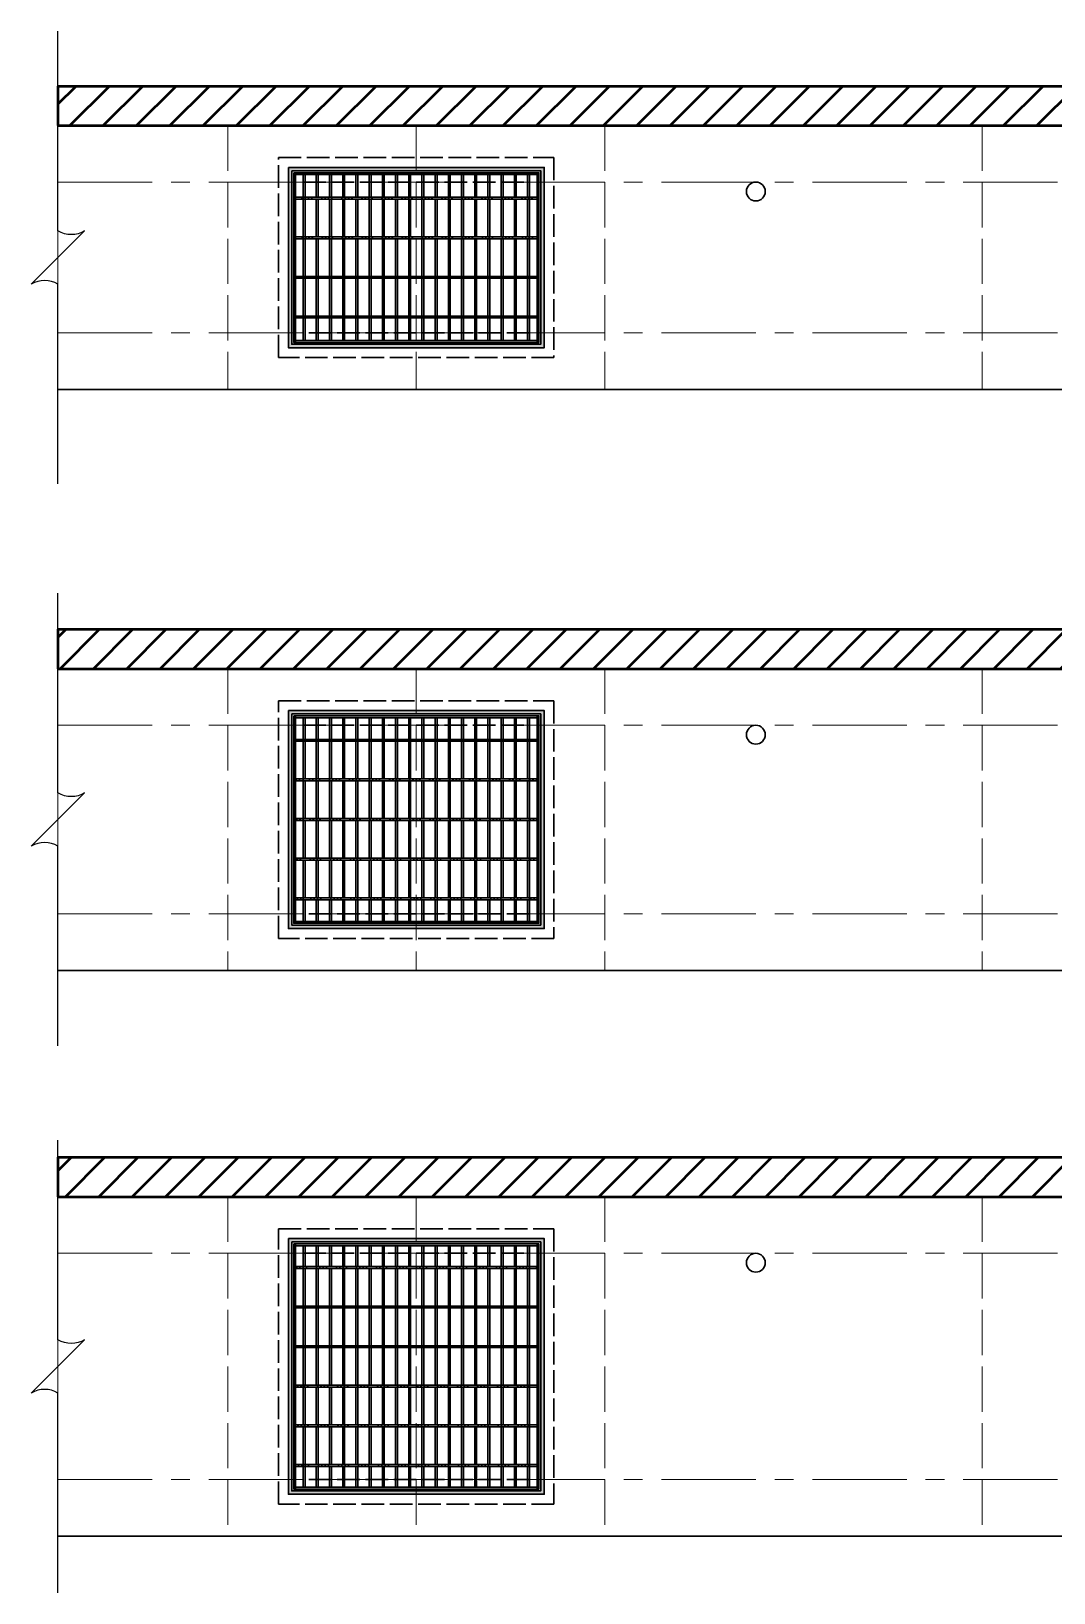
# Model space of a CAD drawing. Extents: x -4891 to 4829, y -5666 to -3242.
# Drawn here: x 2444.8 to 2715.8, y -4103.5 to -3689.5 of the extents above; entities that cross this region are included whole.
import ezdxf

# ---------------------------------------------------------------- set-up
doc = ezdxf.new("R2010")
doc.units = 0
doc.header["$MEASUREMENT"] = 0
doc.linetypes.add('ACAD_ISO02W100', pattern=[15, 12, -3])
doc.linetypes.add('CENTERX2', pattern=[4, 2.5, -0.5, 0.5, -0.5])
for name, color, linetype, lineweight in [('一、1.基本-圖框', 7, 'Continuous', 20), ('一、3.基本-變更', 1, 'Continuous', 50), ('二、1.繪圖-既有設施', 8, 'Continuous', 20), ('二、2.繪圖-施作項目', 181, 'Continuous', 30), ('二、6.繪圖-其他施作項目', 35, 'Continuous', 30)]:
    doc.layers.add(name, color=color, linetype=linetype, lineweight=lineweight)
doc.layers.add('一、4.基本-隱藏', color=9, linetype='ACAD_ISO02W100', lineweight=20, plot=False)
doc.layers.add('三、3.文字-註解文字', color=2, linetype='Continuous')
pattern_1 = [(45, (1341.5, -3545.8314), (-2.65165, 2.65165), []), (45, (1342.384, -3545.8314), (-2.65165, 2.65165), []), (45, (1343.2678, -3545.8314), (-2.65165, 2.65165), []), (45, (1344.1517, -3545.8314), (-2.65165, 2.65165), [])]
pattern_2 = [(45, (1226.5, -3689.8314), (-2.65165, 2.65165), []), (45, (1227.384, -3689.8314), (-2.65165, 2.65165), []), (45, (1228.2678, -3689.8314), (-2.65165, 2.65165), []), (45, (1229.1517, -3689.8314), (-2.65165, 2.65165), [])]
pattern_3 = [(45, (1111.5, -3829.8314), (-2.65165, 2.65165), []), (45, (1112.384, -3829.8314), (-2.65165, 2.65165), []), (45, (1113.2678, -3829.8314), (-2.65165, 2.65165), []), (45, (1114.1517, -3829.8314), (-2.65165, 2.65165), [])]

msp = doc.modelspace()

# ---------------------------------------------------------------- hatches: boundary and pattern name
at = {"layer": '一、3.基本-變更', "linetype": 'Continuous'}
h = msp.add_hatch(dxfattribs=at)
h.set_pattern_fill('ANSI31', color=256, scale=50)
h.paths.add_polyline_path([(3141.861, -3704.099), (2451.861, -3704.099), (2451.861, -3714.486), (3141.861, -3714.486)])
h = msp.add_hatch(dxfattribs=at)
h.set_pattern_fill('ANSI31', color=256, scale=50)
h.paths.add_polyline_path([(3141.861, -3848.099), (2451.861, -3848.099), (2451.861, -3858.486), (3141.861, -3858.486)])
h = msp.add_hatch(dxfattribs=at)
h.set_pattern_fill('ANSI31', color=256, scale=50)
h.paths.add_polyline_path([(3141.861, -3988.099), (2451.861, -3988.099), (2451.861, -3998.486), (3141.861, -3998.486)])
at = {"layer": '二、6.繪圖-其他施作項目'}
h = msp.add_hatch(color=256, dxfattribs=at)
h.dxf.hatch_style = 1
h.paths.add_polyline_path([(2512.961, -3725.586), (2512.961, -3773.386), (2580.761, -3773.386), (2580.761, -3725.586)])
h.paths.add_polyline_path([(2513.861, -3726.486), (2579.861, -3726.486), (2579.861, -3772.486), (2513.861, -3772.486)], flags=16)
h.paths.add_polyline_path([(2516.861, -3729.486), (2576.861, -3729.486), (2576.861, -3769.486), (2516.861, -3769.486)], flags=0)
h = msp.add_hatch(dxfattribs=at)
h.set_pattern_fill('ANSI34', color=256, scale=5)
h.set_pattern_definition(pattern_1)
h.paths.add_polyline_path([(2578.861, -3733.486), (2514.861, -3733.486), (2514.861, -3733.986), (2578.861, -3733.986)])
h = msp.add_hatch(dxfattribs=at)
h.set_pattern_fill('ANSI34', color=256, scale=5)
h.set_pattern_definition(pattern_1)
h.paths.add_polyline_path([(2578.861, -3743.986), (2514.861, -3743.986), (2514.861, -3744.486), (2578.861, -3744.486)])
h = msp.add_hatch(dxfattribs=at)
h.set_pattern_fill('ANSI34', color=256, scale=5)
h.set_pattern_definition(pattern_1)
h.paths.add_polyline_path([(2578.861, -3754.486), (2514.861, -3754.486), (2514.861, -3754.986), (2578.861, -3754.986)])
h = msp.add_hatch(dxfattribs=at)
h.set_pattern_fill('ANSI34', color=256, scale=5)
h.set_pattern_definition(pattern_1)
h.paths.add_polyline_path([(2578.861, -3764.986), (2514.861, -3764.986), (2514.861, -3765.486), (2578.861, -3765.486)])
h = msp.add_hatch(color=256, dxfattribs=at)
h.dxf.hatch_style = 1
h.paths.add_polyline_path([(2512.961, -3927.386), (2580.761, -3927.386), (2580.761, -3869.586), (2512.961, -3869.586)])
h.paths.add_polyline_path([(2513.861, -3870.486), (2579.861, -3870.486), (2579.861, -3926.486), (2513.861, -3926.486)], flags=16)
h = msp.add_hatch(dxfattribs=at)
h.set_pattern_fill('ANSI34', color=256, scale=5)
h.set_pattern_definition(pattern_2)
h.paths.add_polyline_path([(2578.861, -3877.236), (2514.861, -3877.236), (2514.861, -3877.736), (2578.861, -3877.736)])
h = msp.add_hatch(dxfattribs=at)
h.set_pattern_fill('ANSI34', color=256, scale=5)
h.set_pattern_definition(pattern_2)
h.paths.add_polyline_path([(2578.861, -3887.736), (2514.861, -3887.736), (2514.861, -3888.236), (2578.861, -3888.236)])
h = msp.add_hatch(dxfattribs=at)
h.set_pattern_fill('ANSI34', color=256, scale=5)
h.set_pattern_definition(pattern_2)
h.paths.add_polyline_path([(2578.861, -3898.236), (2514.861, -3898.236), (2514.861, -3898.736), (2578.861, -3898.736)])
h = msp.add_hatch(dxfattribs=at)
h.set_pattern_fill('ANSI34', color=256, scale=5)
h.set_pattern_definition(pattern_2)
h.paths.add_polyline_path([(2578.861, -3908.736), (2514.861, -3908.736), (2514.861, -3909.236), (2578.861, -3909.236)])
h = msp.add_hatch(dxfattribs=at)
h.set_pattern_fill('ANSI34', color=256, scale=5)
h.set_pattern_definition(pattern_2)
h.paths.add_polyline_path([(2578.861, -3919.236), (2514.861, -3919.236), (2514.861, -3919.736), (2578.861, -3919.736)])
h = msp.add_hatch(color=256, dxfattribs=at)
h.dxf.hatch_style = 1
h.paths.add_polyline_path([(2512.961, -4077.386), (2580.761, -4077.386), (2580.761, -4009.586), (2512.961, -4009.586)])
h.paths.add_polyline_path([(2513.861, -4010.486), (2579.861, -4010.486), (2579.861, -4076.486), (2513.861, -4076.486)], flags=16)
h = msp.add_hatch(dxfattribs=at)
h.set_pattern_fill('ANSI34', color=256, scale=5)
h.set_pattern_definition(pattern_3)
h.paths.add_polyline_path([(2578.861, -4016.986), (2514.861, -4016.986), (2514.861, -4017.486), (2578.861, -4017.486)])
h = msp.add_hatch(dxfattribs=at)
h.set_pattern_fill('ANSI34', color=256, scale=5)
h.set_pattern_definition(pattern_3)
h.paths.add_polyline_path([(2578.861, -4027.486), (2514.861, -4027.486), (2514.861, -4027.986), (2578.861, -4027.986)])
h = msp.add_hatch(dxfattribs=at)
h.set_pattern_fill('ANSI34', color=256, scale=5)
h.set_pattern_definition(pattern_3)
h.paths.add_polyline_path([(2578.861, -4037.986), (2514.861, -4037.986), (2514.861, -4038.486), (2578.861, -4038.486)])
h = msp.add_hatch(dxfattribs=at)
h.set_pattern_fill('ANSI34', color=256, scale=5)
h.set_pattern_definition(pattern_3)
h.paths.add_polyline_path([(2578.861, -4048.486), (2514.861, -4048.486), (2514.861, -4048.986), (2578.861, -4048.986)])
h = msp.add_hatch(dxfattribs=at)
h.set_pattern_fill('ANSI34', color=256, scale=5)
h.set_pattern_definition(pattern_3)
h.paths.add_polyline_path([(2578.861, -4058.986), (2514.861, -4058.986), (2514.861, -4059.486), (2578.861, -4059.486)])
h = msp.add_hatch(dxfattribs=at)
h.set_pattern_fill('ANSI34', color=256, scale=5)
h.set_pattern_definition(pattern_3)
h.paths.add_polyline_path([(2578.861, -4069.486), (2514.861, -4069.486), (2514.861, -4069.986), (2578.861, -4069.986)])

# ---------------------------------------------------------------- linework, layer by layer
at = {"layer": '一、1.基本-圖框', "linetype": 'Continuous'}
for points in [[(3141.861, -3704.099), (2451.861, -3704.099), (2451.861, -3784.486), (3141.861, -3784.486)], [(3141.861, -3848.099), (2451.861, -3848.099), (2451.861, -3938.486), (3141.861, -3938.486)], [(3141.861, -3988.099), (2451.861, -3988.099), (2451.861, -4088.486), (3141.861, -4088.486)]]:
    msp.add_lwpolyline(points, close=True, dxfattribs=at)
at = {"layer": '一、3.基本-變更', "linetype": 'Continuous'}
for points in [[(2451.861, -3714.486), (3141.861, -3714.486), (3141.861, -3704.099), (2451.861, -3704.099)], [(2451.861, -3858.486), (3141.861, -3858.486), (3141.861, -3848.099), (2451.861, -3848.099)], [(2451.861, -3998.486), (3141.861, -3998.486), (3141.861, -3988.099), (2451.861, -3988.099)]]:
    msp.add_lwpolyline(points, close=True, dxfattribs=at)
at = {"layer": '一、4.基本-隱藏'}
for points in [[(2496.861, -3714.486), (2496.861, -3784.486)], [(2546.861, -3714.486), (2546.861, -3784.486)], [(2596.861, -3714.486), (2596.861, -3784.486)], [(2696.861, -3714.486), (2696.861, -3784.486)], [(2496.861, -3858.486), (2496.861, -3938.486)], [(2546.861, -3858.486), (2546.861, -3938.486)], [(2596.861, -3858.486), (2596.861, -3938.486)], [(2696.861, -3858.486), (2696.861, -3938.486)], [(2496.861, -3998.486), (2496.861, -4088.486)], [(2546.861, -3998.486), (2546.861, -4088.486)], [(2596.861, -3998.486), (2596.861, -4088.486)], [(2696.861, -3998.486), (2696.861, -4088.486)]]:
    msp.add_lwpolyline(points, dxfattribs=at)
at = {"layer": '三、3.文字-註解文字'}
for points in [[(2451.861, -3809.486), (2451.861, -3756.557, 0.2828427), (2444.79, -3756.557), (2458.932, -3742.415, -0.2828427), (2451.861, -3742.415), (2451.861, -3689.486)], [(2451.861, -3958.486), (2451.861, -3905.557, 0.2828427), (2444.79, -3905.557), (2458.932, -3891.415, -0.2828427), (2451.861, -3891.415), (2451.861, -3838.486)], [(2451.861, -4103.486), (2451.861, -4050.557, 0.2828427), (2444.79, -4050.557), (2458.932, -4036.415, -0.2828427), (2451.861, -4036.415), (2451.861, -3983.486)]]:
    msp.add_lwpolyline(points, format="xyb", dxfattribs=at)
at = {"layer": '二、1.繪圖-既有設施', "linetype": 'CENTERX2', "ltscale": 10}
for points in [[(2451.861, -3729.486), (3141.861, -3729.486)], [(2451.861, -3769.486), (3141.861, -3769.486)], [(2451.861, -3873.486), (3141.861, -3873.486)], [(2451.861, -3923.486), (3141.861, -3923.486)], [(2451.861, -4013.486), (3141.861, -4013.486)], [(2451.861, -4073.486), (3141.861, -4073.486)]]:
    msp.add_lwpolyline(points, dxfattribs=at)
at = {"layer": '二、2.繪圖-施作項目', "linetype": 'Continuous'}
for points in [[(2451.861, -3714.486), (3141.861, -3714.486)], [(2451.861, -3784.486), (3141.861, -3784.486)], [(2451.861, -3858.486), (3141.861, -3858.486)], [(2451.861, -3938.486), (3141.861, -3938.486)], [(2451.861, -3998.486), (3141.861, -3998.486)], [(2451.861, -4088.486), (3141.861, -4088.486)]]:
    msp.add_lwpolyline(points, dxfattribs=at)
at = {"layer": '二、6.繪圖-其他施作項目', "linetype": 'ACAD_ISO02W100', "ltscale": 0.5}
for points in [[(2510.361, -3722.986), (2583.361, -3722.986), (2583.361, -3775.986), (2510.361, -3775.986)], [(2516.861, -3729.486), (2576.861, -3729.486), (2576.861, -3769.486), (2516.861, -3769.486)], [(2510.361, -3866.986), (2583.361, -3866.986), (2583.361, -3929.986), (2510.361, -3929.986)], [(2516.861, -3873.486), (2576.861, -3873.486), (2576.861, -3923.486), (2516.861, -3923.486)], [(2510.361, -4006.986), (2583.361, -4006.986), (2583.361, -4079.986), (2510.361, -4079.986)], [(2516.861, -4013.486), (2576.861, -4013.486), (2576.861, -4073.486), (2516.861, -4073.486)]]:
    msp.add_lwpolyline(points, close=True, dxfattribs=at)
at = {"layer": '二、6.繪圖-其他施作項目'}
for points in [[(2512.961, -3725.586), (2580.761, -3725.586), (2580.761, -3773.386), (2512.961, -3773.386)], [(2513.861, -3726.486), (2579.861, -3726.486), (2579.861, -3772.486), (2513.861, -3772.486)], [(2514.361, -3726.986), (2579.361, -3726.986), (2579.361, -3771.986), (2514.361, -3771.986)], [(2512.961, -3869.586), (2580.761, -3869.586), (2580.761, -3927.386), (2512.961, -3927.386)], [(2513.861, -3870.486), (2579.861, -3870.486), (2579.861, -3926.486), (2513.861, -3926.486)], [(2514.361, -3870.986), (2579.361, -3870.986), (2579.361, -3925.986), (2514.361, -3925.986)], [(2512.961, -4009.586), (2580.761, -4009.586), (2580.761, -4077.386), (2512.961, -4077.386)], [(2513.861, -4010.486), (2579.861, -4010.486), (2579.861, -4076.486), (2513.861, -4076.486)], [(2514.361, -4010.986), (2579.361, -4010.986), (2579.361, -4075.986), (2514.361, -4075.986)]]:
    msp.add_lwpolyline(points, close=True, dxfattribs=at)
for points in [[(2514.361, -3726.986), (2579.361, -3726.986)], [(2514.361, -3726.986), (2514.361, -3771.986)], [(2514.861, -3726.986), (2514.861, -3771.986)], [(2514.861, -3727.486), (2578.861, -3727.486)], [(2516.861, -3727.486), (2516.861, -3733.486)], [(2517.361, -3727.486), (2517.361, -3733.486)], [(2520.361, -3727.486), (2520.361, -3733.486)], [(2520.861, -3727.486), (2520.861, -3733.486)], [(2523.861, -3727.486), (2523.861, -3733.486)], [(2524.361, -3727.486), (2524.361, -3733.486)], [(2527.361, -3727.486), (2527.361, -3733.486)], [(2527.861, -3727.486), (2527.861, -3733.486)], [(2530.861, -3727.486), (2530.861, -3733.486)], [(2531.361, -3727.486), (2531.361, -3733.486)], [(2534.361, -3727.486), (2534.361, -3733.486)], [(2534.861, -3727.486), (2534.861, -3733.486)], [(2537.861, -3727.486), (2537.861, -3733.486)], [(2538.361, -3727.486), (2538.361, -3733.486)], [(2541.361, -3727.486), (2541.361, -3733.486)], [(2541.861, -3727.486), (2541.861, -3733.486)], [(2544.861, -3727.486), (2544.861, -3733.486)], [(2545.361, -3727.486), (2545.361, -3733.486)], [(2548.361, -3727.486), (2548.361, -3733.486)], [(2548.861, -3727.486), (2548.861, -3733.486)], [(2551.861, -3727.486), (2551.861, -3733.486)], [(2552.361, -3727.486), (2552.361, -3733.486)], [(2555.361, -3727.486), (2555.361, -3733.486)], [(2555.861, -3727.486), (2555.861, -3733.486)], [(2558.861, -3727.486), (2558.861, -3733.486)], [(2559.361, -3727.486), (2559.361, -3733.486)], [(2562.361, -3727.486), (2562.361, -3733.486)], [(2562.861, -3727.486), (2562.861, -3733.486)], [(2565.861, -3727.486), (2565.861, -3733.486)], [(2566.361, -3727.486), (2566.361, -3733.486)], [(2569.361, -3727.486), (2569.361, -3733.486)], [(2569.861, -3727.486), (2569.861, -3733.486)], [(2572.861, -3727.486), (2572.861, -3733.486)], [(2573.361, -3727.486), (2573.361, -3733.486)], [(2576.361, -3727.486), (2576.361, -3733.486)], [(2576.861, -3727.486), (2576.861, -3733.486)], [(2578.861, -3726.986), (2578.861, -3771.986)], [(2579.361, -3726.986), (2579.361, -3771.986)], [(2514.861, -3733.486), (2578.861, -3733.486)], [(2514.861, -3733.986), (2578.861, -3733.986)], [(2516.861, -3733.986), (2516.861, -3743.986)], [(2517.361, -3733.986), (2517.361, -3743.986)], [(2520.361, -3733.986), (2520.361, -3743.986)], [(2520.861, -3733.986), (2520.861, -3743.986)], [(2523.861, -3733.986), (2523.861, -3743.986)], [(2524.361, -3733.986), (2524.361, -3743.986)], [(2527.361, -3733.986), (2527.361, -3743.986)], [(2527.861, -3733.986), (2527.861, -3743.986)], [(2530.861, -3733.986), (2530.861, -3743.986)], [(2531.361, -3733.986), (2531.361, -3743.986)], [(2534.361, -3733.986), (2534.361, -3743.986)], [(2534.861, -3733.986), (2534.861, -3743.986)], [(2537.861, -3733.986), (2537.861, -3743.986)], [(2538.361, -3733.986), (2538.361, -3743.986)], [(2541.361, -3733.986), (2541.361, -3743.986)], [(2541.861, -3733.986), (2541.861, -3743.986)], [(2544.861, -3733.986), (2544.861, -3743.986)], [(2545.361, -3733.986), (2545.361, -3743.986)], [(2548.361, -3733.986), (2548.361, -3743.986)], [(2548.861, -3733.986), (2548.861, -3743.986)], [(2551.861, -3733.986), (2551.861, -3743.986)], [(2552.361, -3733.986), (2552.361, -3743.986)], [(2555.361, -3733.986), (2555.361, -3743.986)], [(2555.861, -3733.986), (2555.861, -3743.986)], [(2558.861, -3733.986), (2558.861, -3743.986)], [(2559.361, -3733.986), (2559.361, -3743.986)], [(2562.361, -3733.986), (2562.361, -3743.986)], [(2562.861, -3733.986), (2562.861, -3743.986)], [(2565.861, -3733.986), (2565.861, -3743.986)], [(2566.361, -3733.986), (2566.361, -3743.986)], [(2569.361, -3733.986), (2569.361, -3743.986)], [(2569.861, -3733.986), (2569.861, -3743.986)], [(2572.861, -3733.986), (2572.861, -3743.986)], [(2573.361, -3733.986), (2573.361, -3743.986)], [(2576.361, -3733.986), (2576.361, -3743.986)], [(2576.861, -3733.986), (2576.861, -3743.986)], [(2514.861, -3743.986), (2578.861, -3743.986)], [(2514.861, -3744.486), (2578.861, -3744.486)], [(2516.861, -3744.486), (2516.861, -3754.486)], [(2517.361, -3744.486), (2517.361, -3754.486)], [(2520.361, -3744.486), (2520.361, -3754.486)], [(2520.861, -3744.486), (2520.861, -3754.486)], [(2523.861, -3744.486), (2523.861, -3754.486)], [(2524.361, -3744.486), (2524.361, -3754.486)], [(2527.361, -3744.486), (2527.361, -3754.486)], [(2527.861, -3744.486), (2527.861, -3754.486)], [(2530.861, -3744.486), (2530.861, -3754.486)], [(2531.361, -3744.486), (2531.361, -3754.486)], [(2534.361, -3744.486), (2534.361, -3754.486)], [(2534.861, -3744.486), (2534.861, -3754.486)], [(2537.861, -3744.486), (2537.861, -3754.486)], [(2538.361, -3744.486), (2538.361, -3754.486)], [(2541.361, -3744.486), (2541.361, -3754.486)], [(2541.861, -3744.486), (2541.861, -3754.486)], [(2544.861, -3744.486), (2544.861, -3754.486)], [(2545.361, -3744.486), (2545.361, -3754.486)], [(2548.361, -3744.486), (2548.361, -3754.486)], [(2548.861, -3744.486), (2548.861, -3754.486)], [(2551.861, -3744.486), (2551.861, -3754.486)], [(2552.361, -3744.486), (2552.361, -3754.486)], [(2555.361, -3744.486), (2555.361, -3754.486)], [(2555.861, -3744.486), (2555.861, -3754.486)], [(2558.861, -3744.486), (2558.861, -3754.486)], [(2559.361, -3744.486), (2559.361, -3754.486)], [(2562.361, -3744.486), (2562.361, -3754.486)], [(2562.861, -3744.486), (2562.861, -3754.486)], [(2565.861, -3744.486), (2565.861, -3754.486)], [(2566.361, -3744.486), (2566.361, -3754.486)], [(2569.361, -3744.486), (2569.361, -3754.486)], [(2569.861, -3744.486), (2569.861, -3754.486)], [(2572.861, -3744.486), (2572.861, -3754.486)], [(2573.361, -3744.486), (2573.361, -3754.486)], [(2576.361, -3744.486), (2576.361, -3754.486)], [(2576.861, -3744.486), (2576.861, -3754.486)], [(2514.861, -3754.486), (2578.861, -3754.486)], [(2514.861, -3754.986), (2578.861, -3754.986)], [(2516.861, -3754.986), (2516.861, -3764.986)], [(2517.361, -3754.986), (2517.361, -3764.986)], [(2520.361, -3754.986), (2520.361, -3764.986)], [(2520.861, -3754.986), (2520.861, -3764.986)], [(2523.861, -3754.986), (2523.861, -3764.986)], [(2524.361, -3754.986), (2524.361, -3764.986)], [(2527.361, -3754.986), (2527.361, -3764.986)], [(2527.861, -3754.986), (2527.861, -3764.986)], [(2530.861, -3754.986), (2530.861, -3764.986)], [(2531.361, -3754.986), (2531.361, -3764.986)], [(2534.361, -3754.986), (2534.361, -3764.986)], [(2534.861, -3754.986), (2534.861, -3764.986)], [(2537.861, -3754.986), (2537.861, -3764.986)], [(2538.361, -3754.986), (2538.361, -3764.986)], [(2541.361, -3754.986), (2541.361, -3764.986)], [(2541.861, -3754.986), (2541.861, -3764.986)], [(2544.861, -3754.986), (2544.861, -3764.986)], [(2545.361, -3754.986), (2545.361, -3764.986)], [(2548.361, -3754.986), (2548.361, -3764.986)], [(2548.861, -3754.986), (2548.861, -3764.986)], [(2551.861, -3754.986), (2551.861, -3764.986)], [(2552.361, -3754.986), (2552.361, -3764.986)], [(2555.361, -3754.986), (2555.361, -3764.986)], [(2555.861, -3754.986), (2555.861, -3764.986)], [(2558.861, -3754.986), (2558.861, -3764.986)], [(2559.361, -3754.986), (2559.361, -3764.986)], [(2562.361, -3754.986), (2562.361, -3764.986)], [(2562.861, -3754.986), (2562.861, -3764.986)], [(2565.861, -3754.986), (2565.861, -3764.986)], [(2566.361, -3754.986), (2566.361, -3764.986)], [(2569.361, -3754.986), (2569.361, -3764.986)], [(2569.861, -3754.986), (2569.861, -3764.986)], [(2572.861, -3754.986), (2572.861, -3764.986)], [(2573.361, -3754.986), (2573.361, -3764.986)], [(2576.361, -3754.986), (2576.361, -3764.986)], [(2576.861, -3754.986), (2576.861, -3764.986)], [(2514.861, -3764.986), (2578.861, -3764.986)], [(2514.861, -3765.486), (2578.861, -3765.486)], [(2516.861, -3765.486), (2516.861, -3771.486)], [(2517.361, -3765.486), (2517.361, -3771.486)], [(2520.361, -3765.486), (2520.361, -3771.486)], [(2520.861, -3765.486), (2520.861, -3771.486)], [(2523.861, -3765.486), (2523.861, -3771.486)], [(2524.361, -3765.486), (2524.361, -3771.486)], [(2527.361, -3765.486), (2527.361, -3771.486)], [(2527.861, -3765.486), (2527.861, -3771.486)], [(2530.861, -3765.486), (2530.861, -3771.486)], [(2531.361, -3765.486), (2531.361, -3771.486)], [(2534.361, -3765.486), (2534.361, -3771.486)], [(2534.861, -3765.486), (2534.861, -3771.486)], [(2537.861, -3765.486), (2537.861, -3771.486)], [(2538.361, -3765.486), (2538.361, -3771.486)], [(2541.361, -3765.486), (2541.361, -3771.486)], [(2541.861, -3765.486), (2541.861, -3771.486)], [(2544.861, -3765.486), (2544.861, -3771.486)], [(2545.361, -3765.486), (2545.361, -3771.486)], [(2548.361, -3765.486), (2548.361, -3771.486)], [(2548.861, -3765.486), (2548.861, -3771.486)], [(2551.861, -3765.486), (2551.861, -3771.486)], [(2552.361, -3765.486), (2552.361, -3771.486)], [(2555.361, -3765.486), (2555.361, -3771.486)], [(2555.861, -3765.486), (2555.861, -3771.486)], [(2558.861, -3765.486), (2558.861, -3771.486)], [(2559.361, -3765.486), (2559.361, -3771.486)], [(2562.361, -3765.486), (2562.361, -3771.486)], [(2562.861, -3765.486), (2562.861, -3771.486)], [(2565.861, -3765.486), (2565.861, -3771.486)], [(2566.361, -3765.486), (2566.361, -3771.486)], [(2569.361, -3765.486), (2569.361, -3771.486)], [(2569.861, -3765.486), (2569.861, -3771.486)], [(2572.861, -3765.486), (2572.861, -3771.486)], [(2573.361, -3765.486), (2573.361, -3771.486)], [(2576.361, -3765.486), (2576.361, -3771.486)], [(2576.861, -3765.486), (2576.861, -3771.486)], [(2514.861, -3771.486), (2578.861, -3771.486)], [(2514.361, -3771.986), (2579.361, -3771.986)], [(2514.361, -3870.986), (2579.361, -3870.986)], [(2514.361, -3870.986), (2514.361, -3925.986)], [(2514.861, -3870.986), (2514.861, -3925.986)], [(2514.861, -3871.486), (2578.861, -3871.486)], [(2516.861, -3871.486), (2516.861, -3877.236)], [(2517.361, -3871.486), (2517.361, -3877.236)], [(2520.361, -3871.486), (2520.361, -3877.236)], [(2520.861, -3871.486), (2520.861, -3877.236)], [(2523.861, -3871.486), (2523.861, -3877.236)], [(2524.361, -3871.486), (2524.361, -3877.236)], [(2527.361, -3871.486), (2527.361, -3877.236)], [(2527.861, -3871.486), (2527.861, -3877.236)], [(2530.861, -3871.486), (2530.861, -3877.236)], [(2531.361, -3871.486), (2531.361, -3877.236)], [(2534.361, -3871.486), (2534.361, -3877.236)], [(2534.861, -3871.486), (2534.861, -3877.236)], [(2537.861, -3871.486), (2537.861, -3877.236)], [(2538.361, -3871.486), (2538.361, -3877.236)], [(2541.361, -3871.486), (2541.361, -3877.236)], [(2541.861, -3871.486), (2541.861, -3877.236)], [(2544.861, -3871.486), (2544.861, -3877.236)], [(2545.361, -3871.486), (2545.361, -3877.236)], [(2548.361, -3871.486), (2548.361, -3877.236)], [(2548.861, -3871.486), (2548.861, -3877.236)], [(2551.861, -3871.486), (2551.861, -3877.236)], [(2552.361, -3871.486), (2552.361, -3877.236)], [(2555.361, -3871.486), (2555.361, -3877.236)], [(2555.861, -3871.486), (2555.861, -3877.236)], [(2558.861, -3871.486), (2558.861, -3877.236)], [(2559.361, -3871.486), (2559.361, -3877.236)], [(2562.361, -3871.486), (2562.361, -3877.236)], [(2562.861, -3871.486), (2562.861, -3877.236)], [(2565.861, -3871.486), (2565.861, -3877.236)], [(2566.361, -3871.486), (2566.361, -3877.236)], [(2569.361, -3871.486), (2569.361, -3877.236)], [(2569.861, -3871.486), (2569.861, -3877.236)], [(2572.861, -3871.486), (2572.861, -3877.236)], [(2573.361, -3871.486), (2573.361, -3877.236)], [(2576.361, -3871.486), (2576.361, -3877.236)], [(2576.861, -3871.486), (2576.861, -3877.236)], [(2578.861, -3870.986), (2578.861, -3925.986)], [(2579.361, -3870.986), (2579.361, -3925.986)], [(2514.861, -3877.236), (2578.861, -3877.236)], [(2514.861, -3877.736), (2578.861, -3877.736)], [(2516.861, -3877.736), (2516.861, -3887.736)], [(2517.361, -3877.736), (2517.361, -3887.736)], [(2520.361, -3877.736), (2520.361, -3887.736)], [(2520.861, -3877.736), (2520.861, -3887.736)], [(2523.861, -3877.736), (2523.861, -3887.736)], [(2524.361, -3877.736), (2524.361, -3887.736)], [(2527.361, -3877.736), (2527.361, -3887.736)], [(2527.861, -3877.736), (2527.861, -3887.736)], [(2530.861, -3877.736), (2530.861, -3887.736)], [(2531.361, -3877.736), (2531.361, -3887.736)], [(2534.361, -3877.736), (2534.361, -3887.736)], [(2534.861, -3877.736), (2534.861, -3887.736)], [(2537.861, -3877.736), (2537.861, -3887.736)], [(2538.361, -3877.736), (2538.361, -3887.736)], [(2541.361, -3877.736), (2541.361, -3887.736)], [(2541.861, -3877.736), (2541.861, -3887.736)], [(2544.861, -3877.736), (2544.861, -3887.736)], [(2545.361, -3877.736), (2545.361, -3887.736)], [(2548.361, -3877.736), (2548.361, -3887.736)], [(2548.861, -3877.736), (2548.861, -3887.736)], [(2551.861, -3877.736), (2551.861, -3887.736)], [(2552.361, -3877.736), (2552.361, -3887.736)], [(2555.361, -3877.736), (2555.361, -3887.736)], [(2555.861, -3877.736), (2555.861, -3887.736)], [(2558.861, -3877.736), (2558.861, -3887.736)], [(2559.361, -3877.736), (2559.361, -3887.736)], [(2562.361, -3877.736), (2562.361, -3887.736)], [(2562.861, -3877.736), (2562.861, -3887.736)], [(2565.861, -3877.736), (2565.861, -3887.736)], [(2566.361, -3877.736), (2566.361, -3887.736)], [(2569.361, -3877.736), (2569.361, -3887.736)], [(2569.861, -3877.736), (2569.861, -3887.736)], [(2572.861, -3877.736), (2572.861, -3887.736)], [(2573.361, -3877.736), (2573.361, -3887.736)], [(2576.361, -3877.736), (2576.361, -3887.736)], [(2576.861, -3877.736), (2576.861, -3887.736)], [(2514.861, -3887.736), (2578.861, -3887.736)], [(2514.861, -3888.236), (2578.861, -3888.236)], [(2516.861, -3888.236), (2516.861, -3898.236)], [(2517.361, -3888.236), (2517.361, -3898.236)], [(2520.361, -3888.236), (2520.361, -3898.236)], [(2520.861, -3888.236), (2520.861, -3898.236)], [(2523.861, -3888.236), (2523.861, -3898.236)], [(2524.361, -3888.236), (2524.361, -3898.236)], [(2527.361, -3888.236), (2527.361, -3898.236)], [(2527.861, -3888.236), (2527.861, -3898.236)], [(2530.861, -3888.236), (2530.861, -3898.236)], [(2531.361, -3888.236), (2531.361, -3898.236)], [(2534.361, -3888.236), (2534.361, -3898.236)], [(2534.861, -3888.236), (2534.861, -3898.236)], [(2537.861, -3888.236), (2537.861, -3898.236)], [(2538.361, -3888.236), (2538.361, -3898.236)], [(2541.361, -3888.236), (2541.361, -3898.236)], [(2541.861, -3888.236), (2541.861, -3898.236)], [(2544.861, -3888.236), (2544.861, -3898.236)], [(2545.361, -3888.236), (2545.361, -3898.236)], [(2548.361, -3888.236), (2548.361, -3898.236)], [(2548.861, -3888.236), (2548.861, -3898.236)], [(2551.861, -3888.236), (2551.861, -3898.236)], [(2552.361, -3888.236), (2552.361, -3898.236)], [(2555.361, -3888.236), (2555.361, -3898.236)], [(2555.861, -3888.236), (2555.861, -3898.236)], [(2558.861, -3888.236), (2558.861, -3898.236)], [(2559.361, -3888.236), (2559.361, -3898.236)], [(2562.361, -3888.236), (2562.361, -3898.236)], [(2562.861, -3888.236), (2562.861, -3898.236)], [(2565.861, -3888.236), (2565.861, -3898.236)], [(2566.361, -3888.236), (2566.361, -3898.236)], [(2569.361, -3888.236), (2569.361, -3898.236)], [(2569.861, -3888.236), (2569.861, -3898.236)], [(2572.861, -3888.236), (2572.861, -3898.236)], [(2573.361, -3888.236), (2573.361, -3898.236)], [(2576.361, -3888.236), (2576.361, -3898.236)], [(2576.861, -3888.236), (2576.861, -3898.236)], [(2514.861, -3898.236), (2578.861, -3898.236)], [(2514.861, -3898.736), (2578.861, -3898.736)], [(2516.861, -3898.736), (2516.861, -3908.736)], [(2517.361, -3898.736), (2517.361, -3908.736)], [(2520.361, -3898.736), (2520.361, -3908.736)], [(2520.861, -3898.736), (2520.861, -3908.736)], [(2523.861, -3898.736), (2523.861, -3908.736)], [(2524.361, -3898.736), (2524.361, -3908.736)], [(2527.361, -3898.736), (2527.361, -3908.736)], [(2527.861, -3898.736), (2527.861, -3908.736)], [(2530.861, -3898.736), (2530.861, -3908.736)], [(2531.361, -3898.736), (2531.361, -3908.736)], [(2534.361, -3898.736), (2534.361, -3908.736)], [(2534.861, -3898.736), (2534.861, -3908.736)], [(2537.861, -3898.736), (2537.861, -3908.736)], [(2538.361, -3898.736), (2538.361, -3908.736)], [(2541.361, -3898.736), (2541.361, -3908.736)], [(2541.861, -3898.736), (2541.861, -3908.736)], [(2544.861, -3898.736), (2544.861, -3908.736)], [(2545.361, -3898.736), (2545.361, -3908.736)], [(2548.361, -3898.736), (2548.361, -3908.736)], [(2548.861, -3898.736), (2548.861, -3908.736)], [(2551.861, -3898.736), (2551.861, -3908.736)], [(2552.361, -3898.736), (2552.361, -3908.736)], [(2555.361, -3898.736), (2555.361, -3908.736)], [(2555.861, -3898.736), (2555.861, -3908.736)], [(2558.861, -3898.736), (2558.861, -3908.736)], [(2559.361, -3898.736), (2559.361, -3908.736)], [(2562.361, -3898.736), (2562.361, -3908.736)], [(2562.861, -3898.736), (2562.861, -3908.736)], [(2565.861, -3898.736), (2565.861, -3908.736)], [(2566.361, -3898.736), (2566.361, -3908.736)], [(2569.361, -3898.736), (2569.361, -3908.736)], [(2569.861, -3898.736), (2569.861, -3908.736)], [(2572.861, -3898.736), (2572.861, -3908.736)], [(2573.361, -3898.736), (2573.361, -3908.736)], [(2576.361, -3898.736), (2576.361, -3908.736)], [(2576.861, -3898.736), (2576.861, -3908.736)], [(2514.861, -3908.736), (2578.861, -3908.736)], [(2514.861, -3909.236), (2578.861, -3909.236)], [(2516.861, -3909.236), (2516.861, -3919.236)], [(2517.361, -3909.236), (2517.361, -3919.236)], [(2520.361, -3909.236), (2520.361, -3919.236)], [(2520.861, -3909.236), (2520.861, -3919.236)], [(2523.861, -3909.236), (2523.861, -3919.236)], [(2524.361, -3909.236), (2524.361, -3919.236)], [(2527.361, -3909.236), (2527.361, -3919.236)], [(2527.861, -3909.236), (2527.861, -3919.236)], [(2530.861, -3909.236), (2530.861, -3919.236)], [(2531.361, -3909.236), (2531.361, -3919.236)], [(2534.361, -3909.236), (2534.361, -3919.236)], [(2534.861, -3909.236), (2534.861, -3919.236)], [(2537.861, -3909.236), (2537.861, -3919.236)], [(2538.361, -3909.236), (2538.361, -3919.236)], [(2541.361, -3909.236), (2541.361, -3919.236)], [(2541.861, -3909.236), (2541.861, -3919.236)], [(2544.861, -3909.236), (2544.861, -3919.236)], [(2545.361, -3909.236), (2545.361, -3919.236)], [(2548.361, -3909.236), (2548.361, -3919.236)], [(2548.861, -3909.236), (2548.861, -3919.236)], [(2551.861, -3909.236), (2551.861, -3919.236)], [(2552.361, -3909.236), (2552.361, -3919.236)], [(2555.361, -3909.236), (2555.361, -3919.236)], [(2555.861, -3909.236), (2555.861, -3919.236)], [(2558.861, -3909.236), (2558.861, -3919.236)], [(2559.361, -3909.236), (2559.361, -3919.236)], [(2562.361, -3909.236), (2562.361, -3919.236)], [(2562.861, -3909.236), (2562.861, -3919.236)], [(2565.861, -3909.236), (2565.861, -3919.236)], [(2566.361, -3909.236), (2566.361, -3919.236)], [(2569.361, -3909.236), (2569.361, -3919.236)], [(2569.861, -3909.236), (2569.861, -3919.236)], [(2572.861, -3909.236), (2572.861, -3919.236)], [(2573.361, -3909.236), (2573.361, -3919.236)], [(2576.361, -3909.236), (2576.361, -3919.236)], [(2576.861, -3909.236), (2576.861, -3919.236)], [(2514.861, -3919.236), (2578.861, -3919.236)], [(2514.861, -3919.736), (2578.861, -3919.736)], [(2516.861, -3919.736), (2516.861, -3925.486)], [(2517.361, -3919.736), (2517.361, -3925.486)], [(2520.361, -3919.736), (2520.361, -3925.486)], [(2520.861, -3919.736), (2520.861, -3925.486)], [(2523.861, -3919.736), (2523.861, -3925.486)], [(2524.361, -3919.736), (2524.361, -3925.486)], [(2527.361, -3919.736), (2527.361, -3925.486)], [(2527.861, -3919.736), (2527.861, -3925.486)], [(2530.861, -3919.736), (2530.861, -3925.486)], [(2531.361, -3919.736), (2531.361, -3925.486)], [(2534.361, -3919.736), (2534.361, -3925.486)], [(2534.861, -3919.736), (2534.861, -3925.486)], [(2537.861, -3919.736), (2537.861, -3925.486)], [(2538.361, -3919.736), (2538.361, -3925.486)], [(2541.361, -3919.736), (2541.361, -3925.486)], [(2541.861, -3919.736), (2541.861, -3925.486)], [(2544.861, -3919.736), (2544.861, -3925.486)], [(2545.361, -3919.736), (2545.361, -3925.486)], [(2548.361, -3919.736), (2548.361, -3925.486)], [(2548.861, -3919.736), (2548.861, -3925.486)], [(2551.861, -3919.736), (2551.861, -3925.486)], [(2552.361, -3919.736), (2552.361, -3925.486)], [(2555.361, -3919.736), (2555.361, -3925.486)], [(2555.861, -3919.736), (2555.861, -3925.486)], [(2558.861, -3919.736), (2558.861, -3925.486)], [(2559.361, -3919.736), (2559.361, -3925.486)], [(2562.361, -3919.736), (2562.361, -3925.486)], [(2562.861, -3919.736), (2562.861, -3925.486)], [(2565.861, -3919.736), (2565.861, -3925.486)], [(2566.361, -3919.736), (2566.361, -3925.486)], [(2569.361, -3919.736), (2569.361, -3925.486)], [(2569.861, -3919.736), (2569.861, -3925.486)], [(2572.861, -3919.736), (2572.861, -3925.486)], [(2573.361, -3919.736), (2573.361, -3925.486)], [(2576.361, -3919.736), (2576.361, -3925.486)], [(2576.861, -3919.736), (2576.861, -3925.486)], [(2514.361, -3925.986), (2579.361, -3925.986)], [(2514.861, -3925.486), (2578.861, -3925.486)], [(2514.361, -4010.986), (2579.361, -4010.986)], [(2514.361, -4010.986), (2514.361, -4075.986)], [(2514.861, -4010.986), (2514.861, -4075.986)], [(2514.861, -4011.486), (2578.861, -4011.486)], [(2516.861, -4011.486), (2516.861, -4016.986)], [(2517.361, -4011.486), (2517.361, -4016.986)], [(2520.361, -4011.486), (2520.361, -4016.986)], [(2520.861, -4011.486), (2520.861, -4016.986)], [(2523.861, -4011.486), (2523.861, -4016.986)], [(2524.361, -4011.486), (2524.361, -4016.986)], [(2527.361, -4011.486), (2527.361, -4016.986)], [(2527.861, -4011.486), (2527.861, -4016.986)], [(2530.861, -4011.486), (2530.861, -4016.986)], [(2531.361, -4011.486), (2531.361, -4016.986)], [(2534.361, -4011.486), (2534.361, -4016.986)], [(2534.861, -4011.486), (2534.861, -4016.986)], [(2537.861, -4011.486), (2537.861, -4016.986)], [(2538.361, -4011.486), (2538.361, -4016.986)], [(2541.361, -4011.486), (2541.361, -4016.986)], [(2541.861, -4011.486), (2541.861, -4016.986)], [(2544.861, -4011.486), (2544.861, -4016.986)], [(2545.361, -4011.486), (2545.361, -4016.986)], [(2548.361, -4011.486), (2548.361, -4016.986)], [(2548.861, -4011.486), (2548.861, -4016.986)], [(2551.861, -4011.486), (2551.861, -4016.986)], [(2552.361, -4011.486), (2552.361, -4016.986)], [(2555.361, -4011.486), (2555.361, -4016.986)], [(2555.861, -4011.486), (2555.861, -4016.986)], [(2558.861, -4011.486), (2558.861, -4016.986)], [(2559.361, -4011.486), (2559.361, -4016.986)], [(2562.361, -4011.486), (2562.361, -4016.986)], [(2562.861, -4011.486), (2562.861, -4016.986)], [(2565.861, -4011.486), (2565.861, -4016.986)], [(2566.361, -4011.486), (2566.361, -4016.986)], [(2569.361, -4011.486), (2569.361, -4016.986)], [(2569.861, -4011.486), (2569.861, -4016.986)], [(2572.861, -4011.486), (2572.861, -4016.986)], [(2573.361, -4011.486), (2573.361, -4016.986)], [(2576.361, -4011.486), (2576.361, -4016.986)], [(2576.861, -4011.486), (2576.861, -4016.986)], [(2578.861, -4010.986), (2578.861, -4075.986)], [(2579.361, -4010.986), (2579.361, -4075.986)], [(2514.861, -4016.986), (2578.861, -4016.986)], [(2514.861, -4017.486), (2578.861, -4017.486)], [(2516.861, -4017.486), (2516.861, -4027.486)], [(2517.361, -4017.486), (2517.361, -4027.486)], [(2520.361, -4017.486), (2520.361, -4027.486)], [(2520.861, -4017.486), (2520.861, -4027.486)], [(2523.861, -4017.486), (2523.861, -4027.486)], [(2524.361, -4017.486), (2524.361, -4027.486)], [(2527.361, -4017.486), (2527.361, -4027.486)], [(2527.861, -4017.486), (2527.861, -4027.486)], [(2530.861, -4017.486), (2530.861, -4027.486)], [(2531.361, -4017.486), (2531.361, -4027.486)], [(2534.361, -4017.486), (2534.361, -4027.486)], [(2534.861, -4017.486), (2534.861, -4027.486)], [(2537.861, -4017.486), (2537.861, -4027.486)], [(2538.361, -4017.486), (2538.361, -4027.486)], [(2541.361, -4017.486), (2541.361, -4027.486)], [(2541.861, -4017.486), (2541.861, -4027.486)], [(2544.861, -4017.486), (2544.861, -4027.486)], [(2545.361, -4017.486), (2545.361, -4027.486)], [(2548.361, -4017.486), (2548.361, -4027.486)], [(2548.861, -4017.486), (2548.861, -4027.486)], [(2551.861, -4017.486), (2551.861, -4027.486)], [(2552.361, -4017.486), (2552.361, -4027.486)], [(2555.361, -4017.486), (2555.361, -4027.486)], [(2555.861, -4017.486), (2555.861, -4027.486)], [(2558.861, -4017.486), (2558.861, -4027.486)], [(2559.361, -4017.486), (2559.361, -4027.486)], [(2562.361, -4017.486), (2562.361, -4027.486)], [(2562.861, -4017.486), (2562.861, -4027.486)], [(2565.861, -4017.486), (2565.861, -4027.486)], [(2566.361, -4017.486), (2566.361, -4027.486)], [(2569.361, -4017.486), (2569.361, -4027.486)], [(2569.861, -4017.486), (2569.861, -4027.486)], [(2572.861, -4017.486), (2572.861, -4027.486)], [(2573.361, -4017.486), (2573.361, -4027.486)], [(2576.361, -4017.486), (2576.361, -4027.486)], [(2576.861, -4017.486), (2576.861, -4027.486)], [(2514.861, -4027.486), (2578.861, -4027.486)], [(2514.861, -4027.986), (2578.861, -4027.986)], [(2516.861, -4027.986), (2516.861, -4037.986)], [(2517.361, -4027.986), (2517.361, -4037.986)], [(2520.361, -4027.986), (2520.361, -4037.986)], [(2520.861, -4027.986), (2520.861, -4037.986)], [(2523.861, -4027.986), (2523.861, -4037.986)], [(2524.361, -4027.986), (2524.361, -4037.986)], [(2527.361, -4027.986), (2527.361, -4037.986)], [(2527.861, -4027.986), (2527.861, -4037.986)], [(2530.861, -4027.986), (2530.861, -4037.986)], [(2531.361, -4027.986), (2531.361, -4037.986)], [(2534.361, -4027.986), (2534.361, -4037.986)], [(2534.861, -4027.986), (2534.861, -4037.986)], [(2537.861, -4027.986), (2537.861, -4037.986)], [(2538.361, -4027.986), (2538.361, -4037.986)], [(2541.361, -4027.986), (2541.361, -4037.986)], [(2541.861, -4027.986), (2541.861, -4037.986)], [(2544.861, -4027.986), (2544.861, -4037.986)], [(2545.361, -4027.986), (2545.361, -4037.986)], [(2548.361, -4027.986), (2548.361, -4037.986)], [(2548.861, -4027.986), (2548.861, -4037.986)], [(2551.861, -4027.986), (2551.861, -4037.986)], [(2552.361, -4027.986), (2552.361, -4037.986)], [(2555.361, -4027.986), (2555.361, -4037.986)], [(2555.861, -4027.986), (2555.861, -4037.986)], [(2558.861, -4027.986), (2558.861, -4037.986)], [(2559.361, -4027.986), (2559.361, -4037.986)], [(2562.361, -4027.986), (2562.361, -4037.986)], [(2562.861, -4027.986), (2562.861, -4037.986)], [(2565.861, -4027.986), (2565.861, -4037.986)], [(2566.361, -4027.986), (2566.361, -4037.986)], [(2569.361, -4027.986), (2569.361, -4037.986)], [(2569.861, -4027.986), (2569.861, -4037.986)], [(2572.861, -4027.986), (2572.861, -4037.986)], [(2573.361, -4027.986), (2573.361, -4037.986)], [(2576.361, -4027.986), (2576.361, -4037.986)], [(2576.861, -4027.986), (2576.861, -4037.986)], [(2514.861, -4037.986), (2578.861, -4037.986)], [(2514.861, -4038.486), (2578.861, -4038.486)], [(2516.861, -4038.486), (2516.861, -4048.486)], [(2517.361, -4038.486), (2517.361, -4048.486)], [(2520.361, -4038.486), (2520.361, -4048.486)], [(2520.861, -4038.486), (2520.861, -4048.486)], [(2523.861, -4038.486), (2523.861, -4048.486)], [(2524.361, -4038.486), (2524.361, -4048.486)], [(2527.361, -4038.486), (2527.361, -4048.486)], [(2527.861, -4038.486), (2527.861, -4048.486)], [(2530.861, -4038.486), (2530.861, -4048.486)], [(2531.361, -4038.486), (2531.361, -4048.486)], [(2534.361, -4038.486), (2534.361, -4048.486)], [(2534.861, -4038.486), (2534.861, -4048.486)], [(2537.861, -4038.486), (2537.861, -4048.486)], [(2538.361, -4038.486), (2538.361, -4048.486)], [(2541.361, -4038.486), (2541.361, -4048.486)], [(2541.861, -4038.486), (2541.861, -4048.486)], [(2544.861, -4038.486), (2544.861, -4048.486)], [(2545.361, -4038.486), (2545.361, -4048.486)], [(2548.361, -4038.486), (2548.361, -4048.486)], [(2548.861, -4038.486), (2548.861, -4048.486)], [(2551.861, -4038.486), (2551.861, -4048.486)], [(2552.361, -4038.486), (2552.361, -4048.486)], [(2555.361, -4038.486), (2555.361, -4048.486)], [(2555.861, -4038.486), (2555.861, -4048.486)], [(2558.861, -4038.486), (2558.861, -4048.486)], [(2559.361, -4038.486), (2559.361, -4048.486)], [(2562.361, -4038.486), (2562.361, -4048.486)], [(2562.861, -4038.486), (2562.861, -4048.486)], [(2565.861, -4038.486), (2565.861, -4048.486)], [(2566.361, -4038.486), (2566.361, -4048.486)], [(2569.361, -4038.486), (2569.361, -4048.486)], [(2569.861, -4038.486), (2569.861, -4048.486)], [(2572.861, -4038.486), (2572.861, -4048.486)], [(2573.361, -4038.486), (2573.361, -4048.486)], [(2576.361, -4038.486), (2576.361, -4048.486)], [(2576.861, -4038.486), (2576.861, -4048.486)], [(2514.861, -4048.486), (2578.861, -4048.486)], [(2514.861, -4048.986), (2578.861, -4048.986)], [(2516.861, -4048.986), (2516.861, -4058.986)], [(2517.361, -4048.986), (2517.361, -4058.986)], [(2520.361, -4048.986), (2520.361, -4058.986)], [(2520.861, -4048.986), (2520.861, -4058.986)], [(2523.861, -4048.986), (2523.861, -4058.986)], [(2524.361, -4048.986), (2524.361, -4058.986)], [(2527.361, -4048.986), (2527.361, -4058.986)], [(2527.861, -4048.986), (2527.861, -4058.986)], [(2530.861, -4048.986), (2530.861, -4058.986)], [(2531.361, -4048.986), (2531.361, -4058.986)], [(2534.361, -4048.986), (2534.361, -4058.986)], [(2534.861, -4048.986), (2534.861, -4058.986)], [(2537.861, -4048.986), (2537.861, -4058.986)], [(2538.361, -4048.986), (2538.361, -4058.986)], [(2541.361, -4048.986), (2541.361, -4058.986)], [(2541.861, -4048.986), (2541.861, -4058.986)], [(2544.861, -4048.986), (2544.861, -4058.986)], [(2545.361, -4048.986), (2545.361, -4058.986)], [(2548.361, -4048.986), (2548.361, -4058.986)], [(2548.861, -4048.986), (2548.861, -4058.986)], [(2551.861, -4048.986), (2551.861, -4058.986)], [(2552.361, -4048.986), (2552.361, -4058.986)], [(2555.361, -4048.986), (2555.361, -4058.986)], [(2555.861, -4048.986), (2555.861, -4058.986)], [(2558.861, -4048.986), (2558.861, -4058.986)], [(2559.361, -4048.986), (2559.361, -4058.986)], [(2562.361, -4048.986), (2562.361, -4058.986)], [(2562.861, -4048.986), (2562.861, -4058.986)], [(2565.861, -4048.986), (2565.861, -4058.986)], [(2566.361, -4048.986), (2566.361, -4058.986)], [(2569.361, -4048.986), (2569.361, -4058.986)], [(2569.861, -4048.986), (2569.861, -4058.986)], [(2572.861, -4048.986), (2572.861, -4058.986)], [(2573.361, -4048.986), (2573.361, -4058.986)], [(2576.361, -4048.986), (2576.361, -4058.986)], [(2576.861, -4048.986), (2576.861, -4058.986)], [(2514.861, -4058.986), (2578.861, -4058.986)], [(2514.861, -4059.486), (2578.861, -4059.486)], [(2516.861, -4059.486), (2516.861, -4069.486)], [(2517.361, -4059.486), (2517.361, -4069.486)], [(2520.361, -4059.486), (2520.361, -4069.486)], [(2520.861, -4059.486), (2520.861, -4069.486)], [(2523.861, -4059.486), (2523.861, -4069.486)], [(2524.361, -4059.486), (2524.361, -4069.486)], [(2527.361, -4059.486), (2527.361, -4069.486)], [(2527.861, -4059.486), (2527.861, -4069.486)], [(2530.861, -4059.486), (2530.861, -4069.486)], [(2531.361, -4059.486), (2531.361, -4069.486)], [(2534.361, -4059.486), (2534.361, -4069.486)], [(2534.861, -4059.486), (2534.861, -4069.486)], [(2537.861, -4059.486), (2537.861, -4069.486)], [(2538.361, -4059.486), (2538.361, -4069.486)], [(2541.361, -4059.486), (2541.361, -4069.486)], [(2541.861, -4059.486), (2541.861, -4069.486)], [(2544.861, -4059.486), (2544.861, -4069.486)], [(2545.361, -4059.486), (2545.361, -4069.486)], [(2548.361, -4059.486), (2548.361, -4069.486)], [(2548.861, -4059.486), (2548.861, -4069.486)], [(2551.861, -4059.486), (2551.861, -4069.486)], [(2552.361, -4059.486), (2552.361, -4069.486)], [(2555.361, -4059.486), (2555.361, -4069.486)], [(2555.861, -4059.486), (2555.861, -4069.486)], [(2558.861, -4059.486), (2558.861, -4069.486)], [(2559.361, -4059.486), (2559.361, -4069.486)], [(2562.361, -4059.486), (2562.361, -4069.486)], [(2562.861, -4059.486), (2562.861, -4069.486)], [(2565.861, -4059.486), (2565.861, -4069.486)], [(2566.361, -4059.486), (2566.361, -4069.486)], [(2569.361, -4059.486), (2569.361, -4069.486)], [(2569.861, -4059.486), (2569.861, -4069.486)], [(2572.861, -4059.486), (2572.861, -4069.486)], [(2573.361, -4059.486), (2573.361, -4069.486)], [(2576.361, -4059.486), (2576.361, -4069.486)], [(2576.861, -4059.486), (2576.861, -4069.486)], [(2514.861, -4069.486), (2578.861, -4069.486)], [(2514.861, -4069.986), (2578.861, -4069.986)], [(2516.861, -4069.986), (2516.861, -4075.486)], [(2517.361, -4069.986), (2517.361, -4075.486)], [(2520.361, -4069.986), (2520.361, -4075.486)], [(2520.861, -4069.986), (2520.861, -4075.486)], [(2523.861, -4069.986), (2523.861, -4075.486)], [(2524.361, -4069.986), (2524.361, -4075.486)], [(2527.361, -4069.986), (2527.361, -4075.486)], [(2527.861, -4069.986), (2527.861, -4075.486)], [(2530.861, -4069.986), (2530.861, -4075.486)], [(2531.361, -4069.986), (2531.361, -4075.486)], [(2534.361, -4069.986), (2534.361, -4075.486)], [(2534.861, -4069.986), (2534.861, -4075.486)], [(2537.861, -4069.986), (2537.861, -4075.486)], [(2538.361, -4069.986), (2538.361, -4075.486)], [(2541.361, -4069.986), (2541.361, -4075.486)], [(2541.861, -4069.986), (2541.861, -4075.486)], [(2544.861, -4069.986), (2544.861, -4075.486)], [(2545.361, -4069.986), (2545.361, -4075.486)], [(2548.361, -4069.986), (2548.361, -4075.486)], [(2548.861, -4069.986), (2548.861, -4075.486)], [(2551.861, -4069.986), (2551.861, -4075.486)], [(2552.361, -4069.986), (2552.361, -4075.486)], [(2555.361, -4069.986), (2555.361, -4075.486)], [(2555.861, -4069.986), (2555.861, -4075.486)], [(2558.861, -4069.986), (2558.861, -4075.486)], [(2559.361, -4069.986), (2559.361, -4075.486)], [(2562.361, -4069.986), (2562.361, -4075.486)], [(2562.861, -4069.986), (2562.861, -4075.486)], [(2565.861, -4069.986), (2565.861, -4075.486)], [(2566.361, -4069.986), (2566.361, -4075.486)], [(2569.361, -4069.986), (2569.361, -4075.486)], [(2569.861, -4069.986), (2569.861, -4075.486)], [(2572.861, -4069.986), (2572.861, -4075.486)], [(2573.361, -4069.986), (2573.361, -4075.486)], [(2576.361, -4069.986), (2576.361, -4075.486)], [(2576.861, -4069.986), (2576.861, -4075.486)], [(2514.361, -4075.986), (2579.361, -4075.986)], [(2514.861, -4075.486), (2578.861, -4075.486)]]:
    msp.add_lwpolyline(points, dxfattribs=at)
for centre in [(2636.861, -3731.986), (2636.861, -3875.986), (2636.861, -4015.986)]:
    msp.add_circle(centre, 2.5, dxfattribs=at)

doc.saveas('drawing.dxf')
